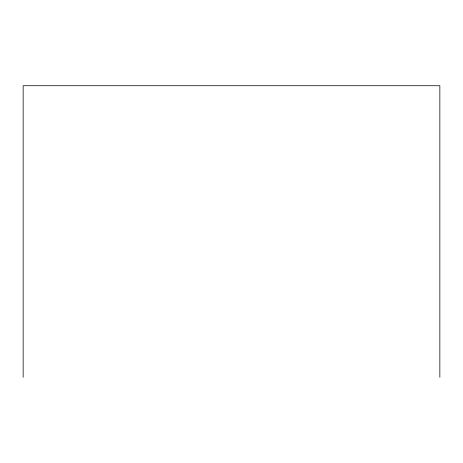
<?xml version="1.0" encoding="UTF-8"?>
<svg xmlns="http://www.w3.org/2000/svg" width="463" height="463" viewBox="0 0 463 463"><rect width="100%" height="100%" fill="white"/><g stroke="black" fill="none" stroke-linecap="round" stroke-linejoin="round"><path stroke-width="0.69" d="M439.85 377.276L439.85 85.724L23.15 85.724L23.15 377.276"/></g></svg>
